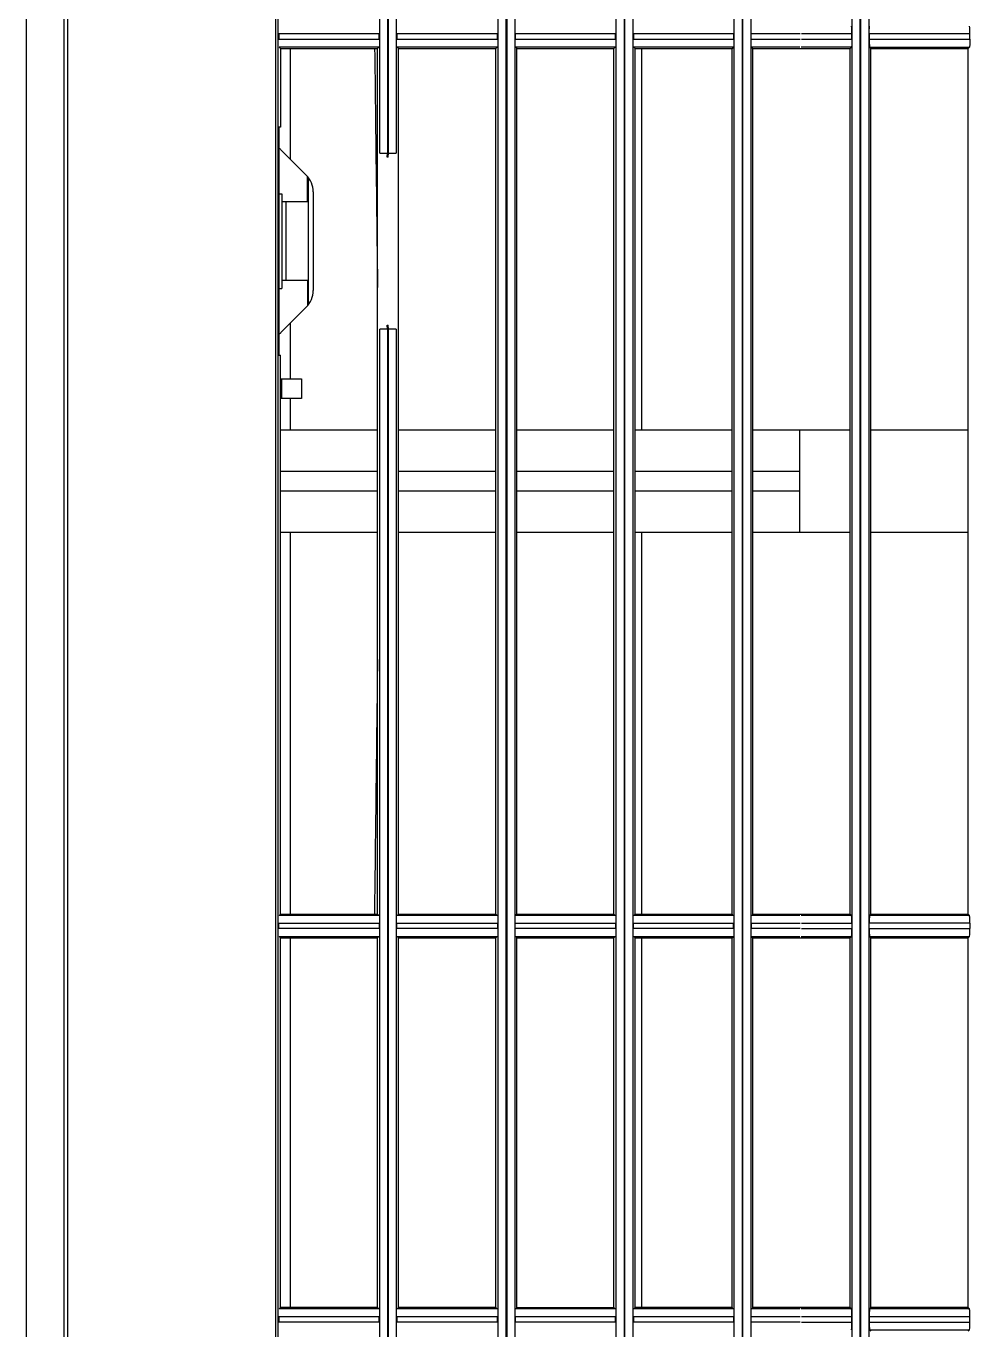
# Model space of a CAD drawing. Header units: centimetres. Extents: x 31 to 22766, y 238 to 3306.
# Drawn here: x 606.54 to 618.53, y 2011.14 to 2027.71 of the extents above; entities that cross this region are included whole.
import ezdxf
from ezdxf.xclip import XClip

# ---------------------------------------------------------------- set-up
doc = ezdxf.new("R2010")
doc.units = ezdxf.units.CM
doc.header["$XCLIPFRAME"] = 0
doc.linetypes.add('HIDDEN', pattern=[0.375, 0.25, -0.125])
doc.layers.add('00_BORDA_SIVA', color=5, linetype='Continuous', lineweight=25)

# ---------------------------------------------------------------- blocks, each defined once
blk = doc.blocks.new('DUVAR PLANI')
at = {"layer": '00_BORDA_SIVA', "color": 251, "linetype": 'HIDDEN', "ltscale": 50}
blk.add_line((34885.638, 6472.619), (34885.638, 6622.619), dxfattribs=at)
blk = doc.blocks.new('fxaq 7.1 kw iç ünite')
at = {"color": 7, "linetype": 'Continuous', "true_color": 0xffffff}
for p, q in [((12691.404, 4111.579), (12597.465, 4111.579)), ((12598.404, 4111.093), (12700.404, 4111.093)), ((12700.404, 4111.05), (12598.404, 4111.05)), ((12685.604, 4108.407), (12603.004, 4108.407)), ((12685.479, 4108.377), (12603.129, 4108.377)), ((12633.689, 4108.367), (12633.62, 4108.367)), ((12633.62, 4107.092), (12633.62, 4108.367)), ((12633.689, 4108.367), (12633.689, 4107.092)), ((12633.788, 4107.096), (12633.788, 4108.362)), ((12633.788, 4108.362), (12633.805, 4108.346)), ((12633.805, 4108.346), (12638.504, 4108.346)), ((12633.805, 4107.113), (12633.805, 4108.346)), ((12633.805, 4108.346), (12633.805, 4108.346)), ((12638.52, 4108.362), (12638.504, 4108.346)), ((12638.504, 4108.346), (12638.504, 4107.112)), ((12638.52, 4108.362), (12638.52, 4107.096)), ((12638.62, 4107.092), (12638.62, 4108.367)), ((12638.62, 4108.367), (12638.689, 4108.367)), ((12638.689, 4108.367), (12638.689, 4107.092)), ((12638.788, 4108.362), (12638.804, 4108.346)), ((12638.788, 4107.096), (12638.788, 4108.362)), ((12638.804, 4108.346), (12645.904, 4108.346)), ((12638.804, 4108.346), (12638.804, 4107.112)), ((12643.654, 4107.112), (12643.654, 4108.346)), ((12644.179, 4107.112), (12644.179, 4108.346)), ((12644.429, 4107.112), (12644.429, 4108.346)), ((12644.954, 4107.112), (12644.954, 4108.346)), ((12645.354, 4108.079), (12645.354, 4108.346)), ((12645.354, 4108.329), (12645.604, 4108.329)), ((12645.604, 4108.346), (12645.604, 4108.079)), ((12645.904, 4108.367), (12645.904, 4108.346)), ((12648.804, 4108.367), (12645.904, 4108.367)), ((12646.192, 4108.341), (12646.517, 4108.017)), ((12646.754, 4108.367), (12646.754, 4108.329)), ((12647.954, 4108.329), (12646.754, 4108.329)), ((12646.854, 4108), (12646.854, 4108.329)), ((12647.854, 4108.279), (12646.854, 4108.279)), ((12647.854, 4108), (12647.854, 4108.329)), ((12647.954, 4108.367), (12647.954, 4108.329)), ((12648.192, 4108.017), (12648.517, 4108.341)), ((12648.804, 4108.346), (12648.804, 4108.367)), ((12649.804, 4108.346), (12648.804, 4108.346)), ((12649.82, 4108.362), (12649.804, 4108.346)), ((12649.804, 4108.346), (12649.804, 4107.112)), ((12649.82, 4107.096), (12649.82, 4108.362)), ((12649.989, 4108.367), (12649.92, 4108.367)), ((12649.92, 4108.367), (12649.92, 4107.092)), ((12649.989, 4107.092), (12649.989, 4108.367)), ((12633.805, 4108.22), (12638.504, 4108.22)), ((12638.804, 4108.22), (12643.654, 4108.22)), ((12644.954, 4108.22), (12645.354, 4108.22)), ((12645.604, 4108.079), (12645.354, 4108.079)), ((12645.604, 4108.22), (12646.314, 4108.22)), ((12648.395, 4108.22), (12649.804, 4108.22)), ((12646.854, 4108), (12646.535, 4108)), ((12648.164, 4107.992), (12646.545, 4107.992)), ((12647.98, 4107.929), (12646.729, 4107.929)), ((12647.854, 4108), (12648.174, 4108)), ((12607.572, 4107.084), (12646.237, 4107.084)), ((12633.62, 4107.092), (12633.689, 4107.092)), ((12633.805, 4107.113), (12633.788, 4107.096)), ((12633.805, 4107.112), (12633.805, 4107.113)), ((12633.805, 4107.112), (12638.504, 4107.112)), ((12638.504, 4107.112), (12638.52, 4107.096)), ((12638.689, 4107.092), (12638.62, 4107.092)), ((12638.804, 4107.112), (12638.788, 4107.096)), ((12638.804, 4107.112), (12649.804, 4107.112)), ((12646.237, 4106.984), (12646.237, 4107.084)), ((12648.472, 4107.084), (12681.087, 4107.084)), ((12648.472, 4107.084), (12648.472, 4106.984)), ((12649.804, 4107.112), (12649.82, 4107.096)), ((12649.92, 4107.092), (12649.989, 4107.092)), ((12607.571, 4106.974), (12646.238, 4106.974)), ((12646.237, 4106.984), (12607.572, 4106.984)), ((12646.237, 4106.984), (12646.286, 4106.989)), ((12646.238, 4106.974), (12646.237, 4106.984)), ((12646.238, 4106.974), (12646.287, 4106.978)), ((12646.238, 4106.874), (12646.238, 4106.974)), ((12646.286, 4106.989), (12646.287, 4106.978)), ((12648.422, 4106.978), (12648.423, 4106.989)), ((12648.422, 4106.978), (12648.471, 4106.974)), ((12648.423, 4106.989), (12648.472, 4106.984)), ((12648.472, 4106.984), (12648.471, 4106.974)), ((12648.471, 4106.974), (12648.471, 4106.874)), ((12648.471, 4106.974), (12681.088, 4106.974)), ((12681.087, 4106.984), (12648.472, 4106.984)), ((12646.238, 4106.874), (12607.571, 4106.874)), ((12633.689, 4106.866), (12633.62, 4106.866)), ((12633.62, 4105.587), (12633.62, 4106.866)), ((12633.689, 4106.866), (12633.689, 4105.587)), ((12633.788, 4106.861), (12633.805, 4106.845)), ((12633.788, 4105.592), (12633.788, 4106.861)), ((12633.805, 4105.608), (12633.805, 4106.845)), ((12633.805, 4106.845), (12633.805, 4106.845)), ((12633.805, 4106.845), (12638.504, 4106.845)), ((12638.52, 4106.861), (12638.504, 4106.845)), ((12638.504, 4106.845), (12638.504, 4105.608)), ((12638.52, 4106.861), (12638.52, 4105.592)), ((12638.62, 4106.866), (12638.689, 4106.866)), ((12638.62, 4105.587), (12638.62, 4106.866)), ((12638.689, 4106.866), (12638.689, 4105.587)), ((12638.788, 4105.592), (12638.788, 4106.861)), ((12638.788, 4106.861), (12638.804, 4106.845)), ((12638.804, 4106.845), (12638.804, 4105.608)), ((12638.804, 4106.845), (12649.804, 4106.845)), ((12643.654, 4105.608), (12643.654, 4106.845)), ((12644.179, 4105.608), (12644.179, 4106.845)), ((12644.429, 4105.608), (12644.429, 4106.845)), ((12644.954, 4105.608), (12644.954, 4106.845)), ((12681.088, 4106.874), (12648.471, 4106.874)), ((12649.82, 4106.861), (12649.804, 4106.845)), ((12649.804, 4106.845), (12649.804, 4105.608)), ((12649.82, 4105.592), (12649.82, 4106.861)), ((12649.989, 4106.866), (12649.92, 4106.866)), ((12649.92, 4106.866), (12649.92, 4105.587)), ((12649.989, 4105.587), (12649.989, 4106.866)), ((12633.62, 4105.587), (12633.689, 4105.587)), ((12633.805, 4105.608), (12633.788, 4105.592)), ((12633.805, 4105.608), (12638.504, 4105.608)), ((12633.805, 4105.608), (12633.805, 4105.608)), ((12638.504, 4105.608), (12638.52, 4105.592)), ((12638.689, 4105.587), (12638.62, 4105.587)), ((12638.804, 4105.608), (12638.788, 4105.592)), ((12638.804, 4105.608), (12649.804, 4105.608)), ((12649.804, 4105.608), (12649.82, 4105.592)), ((12649.92, 4105.587), (12649.989, 4105.587)), ((12603.004, 4105.479), (12685.604, 4105.479)), ((12685.604, 4105.469), (12603.004, 4105.469)), ((12603.129, 4105.579), (12685.479, 4105.579)), ((12685.479, 4105.369), (12603.129, 4105.369)), ((12633.62, 4104.087), (12633.62, 4105.361)), ((12633.689, 4105.361), (12633.62, 4105.361)), ((12633.689, 4105.361), (12633.689, 4104.087)), ((12633.788, 4105.356), (12633.805, 4105.339)), ((12633.788, 4104.092), (12633.788, 4105.356)), ((12633.805, 4105.34), (12638.504, 4105.34)), ((12633.805, 4105.34), (12633.805, 4105.339)), ((12633.805, 4105.339), (12633.805, 4104.108)), ((12638.52, 4105.356), (12638.504, 4105.34)), ((12638.504, 4105.34), (12638.504, 4104.108)), ((12638.52, 4105.356), (12638.52, 4104.092)), ((12638.62, 4105.361), (12638.689, 4105.361)), ((12638.62, 4104.087), (12638.62, 4105.361)), ((12638.689, 4105.361), (12638.689, 4104.087)), ((12638.788, 4105.356), (12638.804, 4105.34)), ((12638.788, 4104.092), (12638.788, 4105.356)), ((12638.804, 4105.34), (12649.804, 4105.34)), ((12638.804, 4105.34), (12638.804, 4104.108)), ((12643.654, 4104.108), (12643.654, 4105.34)), ((12644.179, 4104.108), (12644.179, 4105.34)), ((12644.429, 4104.108), (12644.429, 4105.34)), ((12644.954, 4104.108), (12644.954, 4105.34)), ((12649.82, 4105.356), (12649.804, 4105.34)), ((12649.804, 4105.34), (12649.804, 4104.108)), ((12649.82, 4104.092), (12649.82, 4105.356)), ((12649.989, 4105.361), (12649.92, 4105.361)), ((12649.92, 4105.361), (12649.92, 4104.087)), ((12649.989, 4104.087), (12649.989, 4105.361)), ((12633.805, 4104.108), (12633.788, 4104.092)), ((12633.805, 4104.108), (12638.504, 4104.108)), ((12633.805, 4104.108), (12633.805, 4104.108)), ((12638.504, 4104.108), (12638.52, 4104.092)), ((12638.804, 4104.108), (12638.788, 4104.092)), ((12638.804, 4104.108), (12649.804, 4104.108)), ((12649.804, 4104.108), (12649.82, 4104.092)), ((12685.604, 4103.979), (12603.004, 4103.979)), ((12603.004, 4103.969), (12685.604, 4103.969)), ((12603.129, 4104.079), (12685.479, 4104.079)), ((12633.62, 4104.087), (12633.689, 4104.087)), ((12638.689, 4104.087), (12638.62, 4104.087)), ((12649.92, 4104.087), (12649.989, 4104.087)), ((12685.479, 4103.869), (12603.129, 4103.869)), ((12633.689, 4103.86), (12633.62, 4103.86)), ((12633.62, 4102.586), (12633.62, 4103.86)), ((12633.689, 4103.86), (12633.689, 4102.586)), ((12633.788, 4102.591), (12633.788, 4103.855)), ((12633.788, 4103.855), (12633.805, 4103.839)), ((12633.805, 4103.839), (12638.504, 4103.839)), ((12633.805, 4102.607), (12633.805, 4103.839)), ((12633.805, 4103.839), (12633.805, 4103.839)), ((12638.52, 4103.855), (12638.504, 4103.839)), ((12638.504, 4103.839), (12638.504, 4102.607)), ((12638.52, 4103.855), (12638.52, 4102.591)), ((12638.62, 4102.586), (12638.62, 4103.86)), ((12638.62, 4103.86), (12638.689, 4103.86)), ((12638.689, 4103.86), (12638.689, 4102.586)), ((12638.788, 4103.855), (12638.804, 4103.839)), ((12638.788, 4102.591), (12638.788, 4103.855)), ((12638.804, 4103.839), (12638.804, 4102.607)), ((12638.804, 4103.839), (12649.804, 4103.839)), ((12643.654, 4102.607), (12643.654, 4103.839)), ((12644.179, 4102.607), (12644.179, 4103.839)), ((12644.429, 4102.607), (12644.429, 4103.839)), ((12644.954, 4102.607), (12644.954, 4103.839)), ((12649.82, 4103.855), (12649.804, 4103.839)), ((12649.804, 4103.839), (12649.804, 4102.607)), ((12649.82, 4102.591), (12649.82, 4103.855)), ((12649.989, 4103.86), (12649.92, 4103.86)), ((12649.92, 4103.86), (12649.92, 4102.586)), ((12649.989, 4102.586), (12649.989, 4103.86)), ((12633.805, 4103.753), (12638.504, 4103.753)), ((12638.804, 4103.753), (12643.654, 4103.753)), ((12644.954, 4103.753), (12649.804, 4103.753)), ((12633.788, 4102.591), (12633.805, 4102.607)), ((12633.805, 4102.607), (12633.805, 4102.607)), ((12633.805, 4102.607), (12638.504, 4102.607)), ((12638.52, 4102.591), (12638.504, 4102.607)), ((12638.788, 4102.591), (12638.804, 4102.607)), ((12638.804, 4102.607), (12649.804, 4102.607)), ((12649.82, 4102.591), (12649.804, 4102.607)), ((12603.004, 4102.469), (12685.604, 4102.469)), ((12685.504, 4102.479), (12603.104, 4102.479)), ((12603.129, 4102.579), (12685.479, 4102.579)), ((12633.689, 4102.586), (12633.62, 4102.586)), ((12638.62, 4102.586), (12638.689, 4102.586)), ((12649.989, 4102.586), (12649.92, 4102.586)), ((12685.479, 4102.369), (12603.129, 4102.369)), ((12633.62, 4102.362), (12633.689, 4102.362)), ((12633.62, 4101.742), (12633.62, 4102.362)), ((12633.689, 4102.362), (12633.689, 4101.742)), ((12633.788, 4101.743), (12633.788, 4102.357)), ((12633.804, 4102.341), (12633.788, 4102.357)), ((12633.804, 4101.105), (12633.804, 4102.341)), ((12633.804, 4102.341), (12638.504, 4102.341)), ((12633.805, 4102.341), (12633.805, 4101.747)), ((12638.504, 4102.341), (12638.52, 4102.357)), ((12638.504, 4102.341), (12638.504, 4101.105)), ((12638.52, 4102.357), (12638.52, 4101.743)), ((12638.62, 4101.742), (12638.62, 4102.362)), ((12638.689, 4102.362), (12638.62, 4102.362)), ((12638.689, 4102.362), (12638.689, 4101.742)), ((12638.804, 4102.341), (12638.788, 4102.357)), ((12638.788, 4101.743), (12638.788, 4102.357)), ((12638.804, 4102.341), (12649.804, 4102.341)), ((12638.804, 4102.341), (12638.804, 4101.105)), ((12643.654, 4101.105), (12643.654, 4102.341)), ((12644.179, 4101.743), (12644.179, 4102.341)), ((12644.429, 4101.743), (12644.429, 4102.341)), ((12644.954, 4101.105), (12644.954, 4102.341)), ((12649.804, 4102.341), (12649.82, 4102.357)), ((12649.804, 4102.341), (12649.804, 4101.105)), ((12649.82, 4101.743), (12649.82, 4102.357)), ((12649.92, 4102.362), (12649.989, 4102.362)), ((12649.92, 4102.362), (12649.92, 4101.742)), ((12649.989, 4101.742), (12649.989, 4102.362)), ((12633.689, 4101.724), (12633.689, 4101.084)), ((12633.805, 4101.743), (12633.805, 4101.105)), ((12638.689, 4101.724), (12638.689, 4101.084)), ((12638.788, 4101.089), (12638.788, 4101.728)), ((12643.654, 4101.743), (12644.954, 4101.743)), ((12649.821, 4101.089), (12649.821, 4101.728)), ((12649.92, 4101.724), (12649.92, 4101.084)), ((12603.004, 4100.979), (12685.604, 4100.979)), ((12603.004, 4100.969), (12685.604, 4100.969)), ((12603.129, 4101.079), (12685.479, 4101.079)), ((12633.62, 4101.084), (12633.689, 4101.084)), ((12633.689, 4101.084), (12633.699, 4101.084)), ((12633.699, 4101.084), (12633.708, 4101.084)), ((12633.708, 4101.084), (12633.717, 4101.084)), ((12633.717, 4101.084), (12633.726, 4101.084)), ((12633.726, 4101.084), (12633.734, 4101.084)), ((12633.734, 4101.084), (12633.742, 4101.085)), ((12633.742, 4101.085), (12633.75, 4101.085)), ((12633.75, 4101.085), (12633.757, 4101.085)), ((12633.757, 4101.085), (12633.764, 4101.086)), ((12633.764, 4101.086), (12633.77, 4101.086)), ((12633.77, 4101.086), (12633.775, 4101.086)), ((12633.775, 4101.086), (12633.779, 4101.087)), ((12633.779, 4101.087), (12633.783, 4101.087)), ((12633.783, 4101.087), (12633.785, 4101.088)), ((12633.785, 4101.088), (12633.787, 4101.088)), ((12633.787, 4101.088), (12633.788, 4101.089)), ((12633.804, 4101.105), (12633.788, 4101.089)), ((12633.804, 4101.105), (12638.504, 4101.105)), ((12638.504, 4101.105), (12638.521, 4101.089)), ((12638.689, 4101.084), (12638.62, 4101.084)), ((12638.689, 4101.084), (12638.699, 4101.084)), ((12638.699, 4101.084), (12638.708, 4101.084)), ((12638.708, 4101.084), (12638.717, 4101.084)), ((12638.717, 4101.084), (12638.726, 4101.084)), ((12638.726, 4101.084), (12638.734, 4101.084)), ((12638.734, 4101.084), (12638.742, 4101.085)), ((12638.742, 4101.085), (12638.75, 4101.085)), ((12638.75, 4101.085), (12638.757, 4101.085)), ((12638.757, 4101.085), (12638.764, 4101.086)), ((12638.764, 4101.086), (12638.77, 4101.086)), ((12638.77, 4101.086), (12638.775, 4101.086)), ((12638.775, 4101.086), (12638.779, 4101.087)), ((12638.779, 4101.087), (12638.783, 4101.087)), ((12638.783, 4101.087), (12638.785, 4101.088)), ((12638.785, 4101.088), (12638.787, 4101.088)), ((12638.787, 4101.088), (12638.788, 4101.089)), ((12638.804, 4101.105), (12638.788, 4101.089)), ((12638.804, 4101.105), (12649.804, 4101.105)), ((12649.804, 4101.105), (12649.821, 4101.089)), ((12649.822, 4101.088), (12649.821, 4101.089)), ((12649.824, 4101.088), (12649.822, 4101.088)), ((12649.826, 4101.087), (12649.824, 4101.088)), ((12649.83, 4101.087), (12649.826, 4101.087)), ((12649.834, 4101.086), (12649.83, 4101.087)), ((12649.839, 4101.086), (12649.834, 4101.086)), ((12649.845, 4101.086), (12649.839, 4101.086)), ((12649.852, 4101.085), (12649.845, 4101.086)), ((12649.859, 4101.085), (12649.852, 4101.085)), ((12649.867, 4101.085), (12649.859, 4101.085)), ((12649.875, 4101.084), (12649.867, 4101.085)), ((12649.883, 4101.084), (12649.875, 4101.084)), ((12649.892, 4101.084), (12649.883, 4101.084)), ((12649.901, 4101.084), (12649.892, 4101.084)), ((12649.91, 4101.084), (12649.901, 4101.084)), ((12649.92, 4101.084), (12649.91, 4101.084)), ((12649.92, 4101.084), (12649.989, 4101.084)), ((12685.479, 4100.869), (12603.129, 4100.869)), ((12633.521, 4100.858), (12633.504, 4100.841)), ((12633.522, 4100.858), (12633.521, 4100.858)), ((12633.521, 4100.858), (12633.521, 4100.721)), ((12633.524, 4100.859), (12633.522, 4100.858)), ((12633.526, 4100.859), (12633.524, 4100.859)), ((12633.53, 4100.86), (12633.526, 4100.859)), ((12633.534, 4100.86), (12633.53, 4100.86)), ((12633.539, 4100.86), (12633.534, 4100.86)), ((12633.545, 4100.861), (12633.539, 4100.86)), ((12633.551, 4100.861), (12633.545, 4100.861)), ((12633.559, 4100.862), (12633.551, 4100.861)), ((12633.566, 4100.862), (12633.559, 4100.862)), ((12633.575, 4100.862), (12633.566, 4100.862)), ((12633.583, 4100.862), (12633.575, 4100.862)), ((12633.592, 4100.862), (12633.583, 4100.862)), ((12633.601, 4100.863), (12633.592, 4100.862)), ((12633.61, 4100.863), (12633.601, 4100.863)), ((12633.62, 4100.863), (12633.61, 4100.863)), ((12633.689, 4100.863), (12633.62, 4100.863)), ((12633.788, 4100.721), (12633.788, 4100.858)), ((12633.788, 4100.858), (12633.805, 4100.841)), ((12633.805, 4100.841), (12638.504, 4100.841)), ((12633.805, 4100.841), (12633.805, 4100.841)), ((12633.805, 4099.605), (12633.805, 4100.841)), ((12638.521, 4100.858), (12638.504, 4100.841)), ((12638.504, 4100.841), (12638.504, 4099.605)), ((12638.522, 4100.858), (12638.521, 4100.858)), ((12638.524, 4100.859), (12638.522, 4100.858)), ((12638.526, 4100.859), (12638.524, 4100.859)), ((12638.53, 4100.86), (12638.526, 4100.859)), ((12638.534, 4100.86), (12638.53, 4100.86)), ((12638.539, 4100.86), (12638.534, 4100.86)), ((12638.545, 4100.861), (12638.539, 4100.86)), ((12638.551, 4100.861), (12638.545, 4100.861)), ((12638.559, 4100.862), (12638.551, 4100.861)), ((12638.566, 4100.862), (12638.559, 4100.862)), ((12638.575, 4100.862), (12638.566, 4100.862)), ((12638.583, 4100.862), (12638.575, 4100.862)), ((12638.592, 4100.862), (12638.583, 4100.862)), ((12638.601, 4100.863), (12638.592, 4100.862)), ((12638.61, 4100.863), (12638.601, 4100.863)), ((12638.62, 4100.863), (12638.61, 4100.863)), ((12638.62, 4100.863), (12638.689, 4100.863)), ((12638.788, 4100.858), (12638.804, 4100.841)), ((12638.804, 4100.841), (12638.804, 4099.605)), ((12638.804, 4100.841), (12649.804, 4100.841)), ((12643.654, 4099.605), (12643.654, 4100.841)), ((12644.954, 4099.605), (12644.954, 4100.841)), ((12649.821, 4100.858), (12649.804, 4100.841)), ((12649.804, 4100.841), (12649.804, 4099.605)), ((12649.989, 4100.863), (12649.92, 4100.863)), ((12649.989, 4100.863), (12649.999, 4100.863)), ((12649.999, 4100.863), (12650.008, 4100.863)), ((12650.008, 4100.863), (12650.017, 4100.862)), ((12650.017, 4100.862), (12650.026, 4100.862)), ((12650.026, 4100.862), (12650.034, 4100.862)), ((12650.034, 4100.862), (12650.042, 4100.862)), ((12650.042, 4100.862), (12650.05, 4100.862)), ((12650.05, 4100.862), (12650.058, 4100.861)), ((12650.058, 4100.861), (12650.064, 4100.861)), ((12650.064, 4100.861), (12650.07, 4100.86)), ((12650.07, 4100.86), (12650.075, 4100.86)), ((12650.075, 4100.86), (12650.079, 4100.86)), ((12650.079, 4100.86), (12650.083, 4100.859)), ((12650.083, 4100.859), (12650.085, 4100.859)), ((12650.085, 4100.859), (12650.087, 4100.858)), ((12650.087, 4100.858), (12650.088, 4100.858)), ((12633.521, 4100.721), (12633.521, 4100.591)), ((12633.788, 4100.591), (12633.788, 4100.721)), ((12633.521, 4100.591), (12633.521, 4100.465)), ((12633.521, 4100.465), (12633.521, 4100.343)), ((12633.788, 4100.465), (12633.788, 4100.591)), ((12633.788, 4100.343), (12633.788, 4100.465)), ((12633.521, 4100.343), (12633.521, 4100.222)), ((12633.788, 4100.222), (12633.788, 4100.343)), ((12633.521, 4100.222), (12633.521, 4100.101)), ((12633.788, 4100.101), (12633.788, 4100.222)), ((12633.521, 4100.101), (12633.521, 4099.979)), ((12633.521, 4099.979), (12633.521, 4099.854)), ((12633.788, 4099.979), (12633.788, 4100.101)), ((12633.788, 4099.854), (12633.788, 4099.979)), ((12633.521, 4099.854), (12633.521, 4099.725)), ((12633.788, 4099.725), (12633.788, 4099.854)), ((12633.521, 4099.725), (12633.521, 4099.589)), ((12633.788, 4099.589), (12633.788, 4099.725)), ((12633.504, 4099.605), (12633.521, 4099.589)), ((12633.621, 4099.584), (12633.688, 4099.584)), ((12633.688, 4099.584), (12633.698, 4099.584)), ((12633.698, 4099.584), (12633.708, 4099.584)), ((12633.708, 4099.584), (12633.717, 4099.584)), ((12633.717, 4099.584), (12633.725, 4099.584)), ((12633.725, 4099.584), (12633.734, 4099.585)), ((12633.734, 4099.585), (12633.742, 4099.585)), ((12633.742, 4099.585), (12633.75, 4099.585)), ((12633.75, 4099.585), (12633.757, 4099.585)), ((12633.757, 4099.585), (12633.764, 4099.586)), ((12633.764, 4099.586), (12633.77, 4099.586)), ((12633.77, 4099.586), (12633.775, 4099.587)), ((12633.775, 4099.587), (12633.779, 4099.587)), ((12633.779, 4099.587), (12633.783, 4099.588)), ((12633.783, 4099.588), (12633.785, 4099.588)), ((12633.785, 4099.588), (12633.787, 4099.588)), ((12633.787, 4099.588), (12633.788, 4099.589)), ((12633.805, 4099.605), (12633.788, 4099.589)), ((12633.805, 4099.605), (12633.805, 4099.605)), ((12633.805, 4099.605), (12638.504, 4099.605)), ((12638.504, 4099.605), (12638.521, 4099.589)), ((12638.688, 4099.584), (12638.621, 4099.584)), ((12638.688, 4099.584), (12638.698, 4099.584)), ((12638.698, 4099.584), (12638.708, 4099.584)), ((12638.708, 4099.584), (12638.717, 4099.584)), ((12638.717, 4099.584), (12638.725, 4099.584)), ((12638.725, 4099.584), (12638.734, 4099.585)), ((12638.734, 4099.585), (12638.742, 4099.585)), ((12638.742, 4099.585), (12638.75, 4099.585)), ((12638.75, 4099.585), (12638.757, 4099.585)), ((12638.757, 4099.585), (12638.764, 4099.586)), ((12638.764, 4099.586), (12638.77, 4099.586)), ((12638.77, 4099.586), (12638.775, 4099.587)), ((12638.775, 4099.587), (12638.779, 4099.587)), ((12638.779, 4099.587), (12638.783, 4099.588)), ((12638.783, 4099.588), (12638.785, 4099.588)), ((12638.785, 4099.588), (12638.787, 4099.588)), ((12638.787, 4099.588), (12638.788, 4099.589)), ((12638.804, 4099.605), (12638.788, 4099.589)), ((12638.804, 4099.605), (12649.804, 4099.605)), ((12649.804, 4099.605), (12649.821, 4099.589)), ((12649.822, 4099.588), (12649.821, 4099.589)), ((12649.824, 4099.588), (12649.822, 4099.588)), ((12649.826, 4099.588), (12649.824, 4099.588)), ((12649.83, 4099.587), (12649.826, 4099.588)), ((12649.834, 4099.587), (12649.83, 4099.587)), ((12649.839, 4099.586), (12649.834, 4099.587)), ((12649.845, 4099.586), (12649.839, 4099.586)), ((12649.852, 4099.585), (12649.845, 4099.586)), ((12649.859, 4099.585), (12649.852, 4099.585)), ((12649.867, 4099.585), (12649.859, 4099.585)), ((12649.875, 4099.585), (12649.867, 4099.585)), ((12649.884, 4099.584), (12649.875, 4099.585)), ((12649.892, 4099.584), (12649.884, 4099.584)), ((12649.901, 4099.584), (12649.892, 4099.584)), ((12649.911, 4099.584), (12649.901, 4099.584)), ((12649.921, 4099.584), (12649.911, 4099.584)), ((12649.921, 4099.584), (12649.988, 4099.584))]:
    blk.add_line(p, q, dxfattribs=at)
for centre, radius, start, end in [((12646.404, 4108.553), 0.3, 218.3911, 225), ((12648.304, 4108.553), 0.3, 315, 321.6089), ((12646.729, 4108.229), 0.3, 225, 270), ((12647.98, 4108.229), 0.3, 270, 315), ((12420.555, -14187.546), 18295.999, 89.306388, 89.316513), ((12864.971, -13900.26), 18008.694, 90.684582, 90.694257), ((51711.099, 4103.892), 39077.479, 180.003178, 180.004118), ((-26956.607, 4103.977), 39590.395, 359.99582, 359.996746), ((52228.124, 4103.977), 39589.604, 180.003254, 180.00418), ((51716.082, 4103.892), 39077.462, 180.003178, 180.004118), ((-26427.473, 4103.892), 39077.461, 359.995882, 359.996822), ((12633.606, 4101.798), 0.715, 263.1416, 271.1645), ((12638.606, 4101.798), 0.715, 263.1416, 271.1645), ((12650.003, 4101.798), 0.715, 268.8355, 276.8584), ((56933.041, 4104.572), 44299.421, 180.004797, 180.006451), ((-24161.682, 4103.835), 36795.37, 359.99338, 359.995371), ((12633.703, 4100.15), 0.713, 83.0934, 91.1383), ((48255.604, 4103.775), 35617.083, 180.004693, 180.006734), ((56938.036, 4104.572), 44299.415, 180.004797, 180.006451), ((-24156.699, 4103.835), 36795.388, 359.99338, 359.995371), ((12638.703, 4100.15), 0.713, 83.0934, 91.1383), ((-23109.268, 4103.788), 35748.056, 359.993269, 359.995303), ((12649.906, 4100.15), 0.713, 88.8617, 96.9066), ((48397.877, 4103.788), 35748.056, 180.004697, 180.006731), ((49445.308, 4103.835), 36795.388, 180.004629, 180.00662), ((-31649.454, 4104.572), 44299.442, 359.993549, 359.995203), ((12633.606, 4100.298), 0.714, 263.1269, 271.1512), ((12638.606, 4100.298), 0.714, 263.1269, 271.1512), ((12650.003, 4100.298), 0.714, 268.8488, 276.8731)]:
    blk.add_arc(centre, radius, start, end, dxfattribs=at)
blk = doc.blocks.new('G$CCD2FF134')
at = {"rotation": 90}
blk.add_blockref('fxaq 7.1 kw iç ünite', (1011.093, -12894.404), dxfattribs=at)

msp = doc.modelspace()

# ---------------------------------------------------------------- block references
ref = msp.add_blockref('G$CCD2FF134', (3707.025, 2272.025))
XClip(ref).set_block_clipping_path([(-3470.0000000001, -1889.9999999982), (349.9999999999, 300.0000000019)])
msp.add_blockref('DUVAR PLANI', (-34278.613, -4520.594))

doc.saveas('drawing.dxf')
